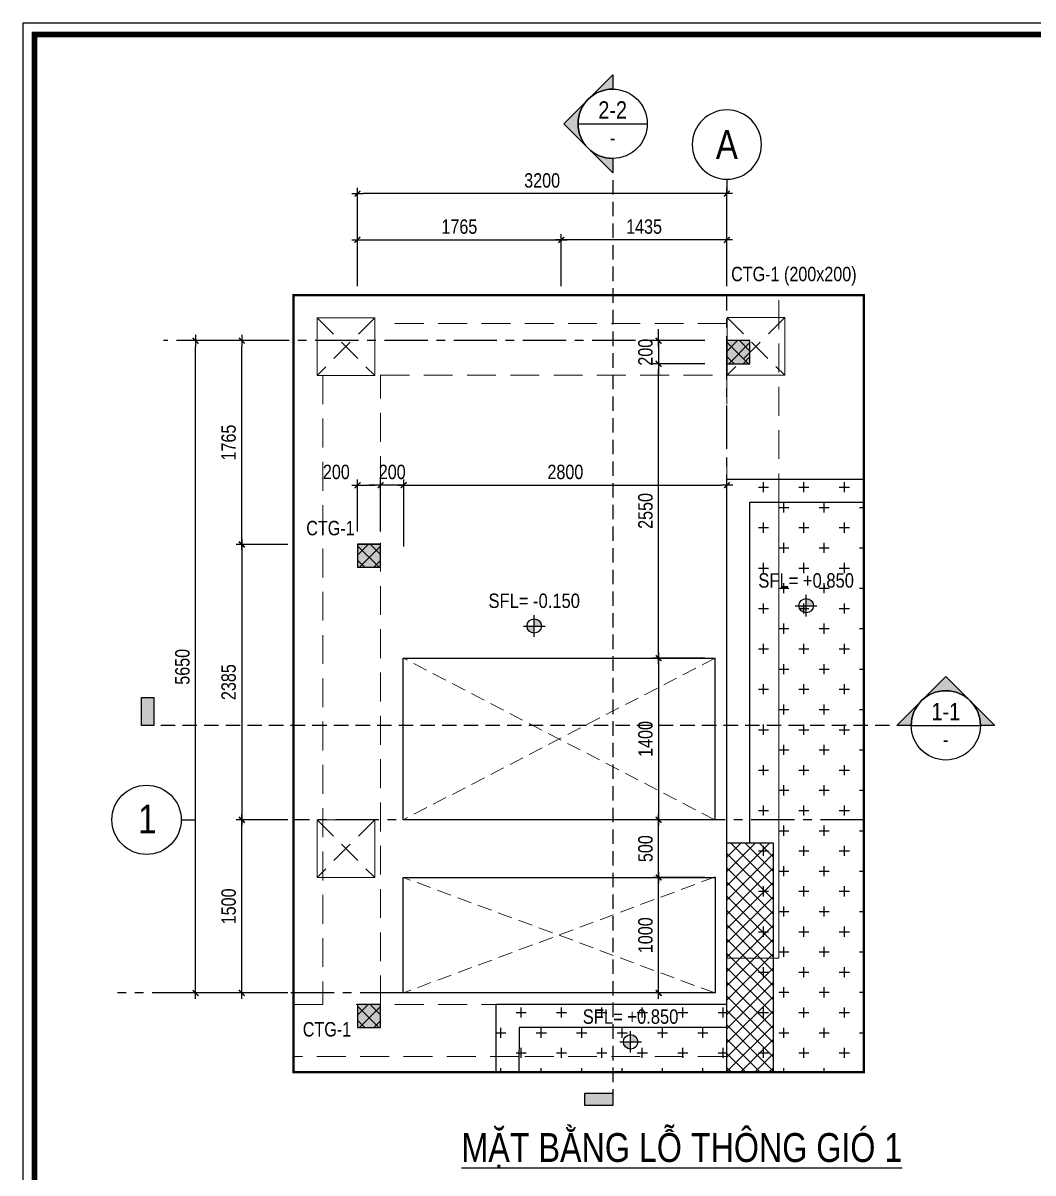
# Model space of a CAD drawing. Header units: millimetres. Extents: x -3582679 to -3542129, y 680309 to 797609.
# Drawn here: x -3582679 to -3573931, y 787648 to 797609 of the extents above; entities that cross this region are included whole.
import ezdxf
from ezdxf.enums import TextEntityAlignment as Align

# ---------------------------------------------------------------- set-up
doc = ezdxf.new("R2010")
doc.units = ezdxf.units.MM
doc.header["$LTSCALE"] = 100
doc.header["$MEASUREMENT"] = 0
for name, pattern in [('BLOCK A - CHI TIET THANG 4$0$HIDDEN', [0.375, 0.25, -0.125]), ('BLOCK B - CHI TIET THANG 5$0$$0$HIDDEN', [0.375, 0.25, -0.125]), ('CENTER', [2, 1.25, -0.25, 0.25, -0.25]), ('CHG_XX_Damsan_Tang 1_+1.150$0$HIDDEN', [0.375, 0.25, -0.125]), ('HIDDEN', [0.375, 0.25, -0.125]), ('MB_Luoi truc$0$HTT Hidden 21', [3, 2, -1])]:
    doc.linetypes.add(name, pattern=pattern)
doc.layers.get('0').update_dxf_attribs({"lineweight": 9})
for name, color, linetype, lineweight in [("'S_Concrete_Cont_2 Normal", 2, 'Continuous', 13), ("'S_General_Hidden_1 Thin", 1, 'HIDDEN', 18), ('CHG_XX_Damsan_Tang 1_+1.150$0$DMo', 8, 'CHG_XX_Damsan_Tang 1_+1.150$0$HIDDEN', 9), ('NS-Pier', 150, 'Continuous', 9), ('S_Concrete_Cont_1 Opening', 8, 'HIDDEN', 5), ('S_Concrete_Cont_2 Normal', 2, 'Continuous', 13)]:
    doc.layers.add(name, color=color, linetype=linetype, lineweight=lineweight)
for name, color, linetype in [('01PM. TEXT A', 3, 'Continuous'), ('02PM. TEXT B', 4, 'Continuous'), ('03PM. TEXT C', 1, 'Continuous'), ('04PM. THIN', 7, 'Continuous'), ('05PM. FRAME', 4, 'Continuous'), ('07PM. WACO', 6, 'Continuous'), ('11PM. DIM', 2, 'Continuous'), ('12PM. GRID', 8, 'CENTER'), ('13PM. HATCH', 8, 'Continuous'), ('BLOCK A - CHI TIET THANG 4$0$Ky hieu Truc', 1, 'Continuous'), ('cot 500 dung +850', 1, 'Continuous'), ('Vach VH3', 3, 'Continuous')]:
    doc.layers.add(name, color=color, linetype=linetype)
doc.styles.add('[PMDC2013]STYLE', font='arial.ttf', dxfattribs={"width": 0.8})
doc.styles.add('BLOCK A - CHI TIET THANG 1$0$VNI-HelveC', font='VHELVCN_0.TTF')
doc.styles.add('BLOCK A - CHI TIET THANG 4$0$VNI-HelveC', font='VHELVCN_0.TTF')
doc.styles.add('BLOCK B - CHI TIET THANG 5$0$$0$Title Block Bold', font='VHELVEB_0.TTF')
doc.styles.add('BLOCK B - CHI TIET THANG 5$0$VNI-HelveCB', font='VHELVCB_0.TTF')
doc.dimstyles.new('20', dxfattribs={"dimtxt": 250, "dimasz": 200, "dimexe": 250, "dimexo": 0, "dimgap": 100, "dimtad": 1, "dimdec": 0, "dimlfac": 0.2, "dimzin": 0, "dimdsep": 46, "dimtxsty": '[PMDC2013]STYLE', "dimblk": 'TICK', "dimcen": 0, "dimdle": 300, "dimclrd": 2, "dimclre": 2, "dimclrt": 4, "dimadec": 0, "dimazin": 0, "dimtfac": 0.004, "dimtdec": 0, "dimtix": 1, "dimtmove": 2, "dimatfit": 3, "dimldrblk": 'TICK', "dimfxl": 1, "dimtvp": 0.8, "dimtolj": 1, "dimtzin": 0, "dimarcsym": 0})
pattern_1 = [(0, (-21533.79, -13687), (175, 175), [87.5, -262.5]), (90, (-21490.04, -13730.75), (-175, 175), [87.5, -262.5])]

# ---------------------------------------------------------------- blocks, each defined once
blk = doc.blocks.new('CHG_XX_Khung ten')
blk.add_lwpolyline([(15, 579), (826, 579), (826, 15), (15, 15)], close=True)
at = {"color": 4, "linetype": 'Continuous', "const_width": 1}
blk.add_lwpolyline([(17, 577), (824, 577), (824, 17), (17, 17)], close=True, dxfattribs=at)
blk = doc.blocks.new('*U16')
h = blk.add_hatch(color=256)
edge = h.paths.add_edge_path()
edge.add_line((0, -600), (0, -849))
edge.add_line((0, -849), (-849, 0))
edge.add_line((-849, 0), (0, 849))
edge.add_line((0, 849), (0, 600))
edge.add_arc((0, 0), 600, 90, 270)
blk.add_hatch(color=256).paths.add_polyline_path([(-480, -17007), (-480, -16792), (0, -16792), (0, -17007)])
blk.add_line((-600, 0), (600, 0))
at = {"linetype": 'BLOCK B - CHI TIET THANG 5$0$$0$HIDDEN', "ltscale": 10}
blk.add_line((0, -600), (0, -17007), dxfattribs=at)
blk.add_lwpolyline([(0, -600), (0, -849), (-849, 0), (0, 849), (0, 600, 1)], format="xyb", close=True)
blk.add_lwpolyline([(-480, -17007), (-480, -16792), (0, -16792), (0, -17007)], close=True)
blk.add_circle((0, 0), 600)
at = {"style": 'BLOCK B - CHI TIET THANG 5$0$$0$Title Block Bold', "flags": 8}
blk.add_attdef('VIEWNUMBER', text='', height=300, dxfattribs=at).set_placement((0, 0), align=Align.BOTTOM_CENTER)
blk.add_attdef('DRAWINGREFERENCE', text='', height=250, dxfattribs=at).set_placement((0, -120), align=Align.TOP_CENTER)
blk = doc.blocks.new('*U15')
h = blk.add_hatch(color=256)
edge = h.paths.add_edge_path()
edge.add_line((-600, 0), (-849, 0))
edge.add_line((-849, 0), (0, 849))
edge.add_line((0, 849), (849, 0))
edge.add_line((849, 0), (600, 0))
edge.add_arc((0, 0), 600, 360, 540)
blk.add_hatch(color=256).paths.add_polyline_path([(-13932, 480), (-13717, 480), (-13717, 0), (-13932, 0)])
at = {"linetype": 'BLOCK B - CHI TIET THANG 5$0$$0$HIDDEN', "ltscale": 10}
blk.add_line((-600, 0), (-13932, 0), dxfattribs=at)
blk.add_line((-600, 0), (600, 0))
blk.add_lwpolyline([(-600, 0), (-849, 0), (0, 849), (849, 0), (600, 0, 1)], format="xyb", close=True)
blk.add_lwpolyline([(-13932, 480), (-13717, 480), (-13717, 0), (-13932, 0)], close=True)
blk.add_circle((0, 0), 600)
at = {"style": 'BLOCK B - CHI TIET THANG 5$0$$0$Title Block Bold', "flags": 8}
blk.add_attdef('VIEWNUMBER', text='', height=300, dxfattribs=at).set_placement((0, 0), align=Align.BOTTOM_CENTER)
blk.add_attdef('DRAWINGREFERENCE', text='', height=250, dxfattribs=at).set_placement((0, -120), align=Align.TOP_CENTER)
blk = doc.blocks.new('BLOCK A - CHI TIET THANG 4$0$HTT-Grid')
at = {"layer": '05PM. FRAME', "linetype": 'ByBlock', "lineweight": -2}
blk.add_line((0, -2.5), (0, 0), dxfattribs=at)
blk.add_circle((0, -8.5), 6, dxfattribs=at)
at = {"layer": '03PM. TEXT C', "linetype": 'ByBlock', "lineweight": -2, "style": 'BLOCK A - CHI TIET THANG 4$0$VNI-HelveC'}
blk.add_attdef('GRID', text='', height=5, dxfattribs=at).set_placement((0, -8.5), align=Align.MIDDLE)
blk = doc.blocks.new('BLOCK A - CHI TIET THANG 1$0$13123123213')
at = {"linetype": 'ByBlock'}
h = blk.add_hatch(color=0, dxfattribs=at)
h.paths.add_polyline_path([(0, 1), (0, 0), (1, 0, 0.414214)])
h.paths.add_polyline_path([(0, 0), (-1, 0, 0.414214), (0, -1)])
at = {"color": 0, "linetype": 'ByBlock'}
for p, q in [((-1.5, 0), (1.5, 0)), ((0, -1.5), (0, 1.5))]:
    blk.add_line(p, q, dxfattribs=at)
blk.add_circle((0, 0), 1, dxfattribs=at)
at = {"color": 0, "linetype": 'ByBlock', "lineweight": -2, "style": 'BLOCK A - CHI TIET THANG 1$0$VNI-HelveC'}
for tag, p in [('TEXT1', (0, 10.5)), ('TEXT2', (0, 7)), ('TEXT3', (0, 3.5))]:
    blk.add_attdef(tag, text='', height=2, dxfattribs=at).set_placement(p, align=Align.MIDDLE_CENTER)
blk = doc.blocks.new('TICK')
at = {"color": 0, "linetype": 'ByBlock'}
blk.add_line((1, 0), (-1, 0), dxfattribs=at)
at = {"color": 7, "linetype": 'ByBlock', "const_width": 0.25}
blk.add_lwpolyline([(-0.5, -0.5), (0.5, 0.5)], dxfattribs=at)
blk = doc.blocks.new('*D135')
at = {"layer": '11PM. DIM', "color": 2, "lineweight": -2, "ltscale": 0.3, "transparency": 16777216}
for p, q in [((-3580384.1, 790707.6), (-3580834.1, 790707.6)), ((-3580784.1, 789257.6), (-3580784.1, 790657.6)), ((-3580384.1, 789207.6), (-3580834.1, 789207.6))]:
    blk.add_line(p, q, dxfattribs=at)
at = {"layer": '11PM. DIM', "color": 2, "lineweight": -2, "ltscale": 0.3, "transparency": 16777216, "xscale": 50, "yscale": 50, "zscale": 50}
for p, rotation in [((-3580784.1, 790707.6), 90), ((-3580784.1, 789207.6), 270)]:
    blk.add_blockref('TICK', p, dxfattribs=dict(at, rotation=rotation))
at = {"layer": '11PM. DIM', "color": 4, "ltscale": 0.3, "transparency": 16777216, "insert": (-3580897.9, 789957.6), "char_height": 125, "attachment_point": 5, "rotation": 90, "style": '[PMDC2013]STYLE'}
blk.add_mtext('\\A1;1500', dxfattribs=at)
blk = doc.blocks.new('*D122')
at = {"layer": '11PM. DIM', "color": 2, "lineweight": -2, "ltscale": 0.3, "transparency": 16777216}
for p, q in [((-3580384.1, 793092.5), (-3580834.1, 793092.5)), ((-3580784.1, 793042.5), (-3580784.1, 790757.6)), ((-3580384.1, 790707.6), (-3580834.1, 790707.6))]:
    blk.add_line(p, q, dxfattribs=at)
at = {"layer": '11PM. DIM', "color": 2, "lineweight": -2, "ltscale": 0.3, "transparency": 16777216, "xscale": 50, "yscale": 50, "zscale": 50}
for p, rotation in [((-3580784.1, 793092.5), 90), ((-3580784.1, 790707.6), 270)]:
    blk.add_blockref('TICK', p, dxfattribs=dict(at, rotation=rotation))
at = {"layer": '11PM. DIM', "color": 4, "ltscale": 0.3, "transparency": 16777216, "insert": (-3580898, 791900), "char_height": 125, "attachment_point": 5, "rotation": 90, "style": '[PMDC2013]STYLE'}
blk.add_mtext('\\A1;2385', dxfattribs=at)
blk = doc.blocks.new('*D123')
at = {"layer": '11PM. DIM', "color": 2, "lineweight": -2, "ltscale": 0.3, "transparency": 16777216}
for p, q in [((-3578017.1, 795331), (-3578017.1, 795781)), ((-3576582.6, 795331), (-3576582.6, 795781)), ((-3576632.6, 795731), (-3577967.1, 795731))]:
    blk.add_line(p, q, dxfattribs=at)
at = {"layer": '11PM. DIM', "color": 2, "lineweight": -2, "ltscale": 0.3, "transparency": 16777216, "xscale": 50, "yscale": 50, "zscale": 50, "rotation": 180}
blk.add_blockref('TICK', (-3578017.1, 795731), dxfattribs=at)
at = {"layer": '11PM. DIM', "color": 2, "lineweight": -2, "ltscale": 0.3, "transparency": 16777216, "xscale": 50, "yscale": 50, "zscale": 50}
blk.add_blockref('TICK', (-3576582.6, 795731), dxfattribs=at)
at = {"layer": '11PM. DIM', "color": 4, "ltscale": 0.3, "transparency": 16777216, "insert": (-3577299.8, 795844.9), "char_height": 125, "attachment_point": 5, "style": '[PMDC2013]STYLE'}
blk.add_mtext('\\A1;1435', dxfattribs=at)
blk = doc.blocks.new('*D124')
at = {"layer": '11PM. DIM', "color": 2, "lineweight": -2, "ltscale": 0.3, "transparency": 16777216}
for p, q in [((-3579782.3, 795331), (-3579782.3, 795781)), ((-3578017.1, 795331), (-3578017.1, 795781)), ((-3579732.3, 795731), (-3578067.1, 795731))]:
    blk.add_line(p, q, dxfattribs=at)
at = {"layer": '11PM. DIM', "color": 2, "lineweight": -2, "ltscale": 0.3, "transparency": 16777216, "xscale": 50, "yscale": 50, "zscale": 50, "rotation": 180}
blk.add_blockref('TICK', (-3579782.3, 795731), dxfattribs=at)
at = {"layer": '11PM. DIM', "color": 2, "lineweight": -2, "ltscale": 0.3, "transparency": 16777216, "xscale": 50, "yscale": 50, "zscale": 50}
blk.add_blockref('TICK', (-3578017.1, 795731), dxfattribs=at)
at = {"layer": '11PM. DIM', "color": 4, "ltscale": 0.3, "transparency": 16777216, "insert": (-3578899.7, 795844.8), "char_height": 125, "attachment_point": 5, "style": '[PMDC2013]STYLE'}
blk.add_mtext('\\A1;1765', dxfattribs=at)
blk = doc.blocks.new('*D125')
at = {"layer": '11PM. DIM', "color": 2, "lineweight": -2, "ltscale": 0.3, "transparency": 16777216}
for p, q in [((-3577173.6, 794907.6), (-3577173.6, 794957.6)), ((-3576773.6, 794857.6), (-3577223.6, 794857.6)), ((-3577173.6, 794857.6), (-3577173.6, 794657.6)), ((-3576773.6, 794657.6), (-3577223.6, 794657.6)), ((-3577173.6, 794607.6), (-3577173.6, 794557.6))]:
    blk.add_line(p, q, dxfattribs=at)
at = {"layer": '11PM. DIM', "color": 2, "lineweight": -2, "ltscale": 0.3, "transparency": 16777216, "xscale": 50, "yscale": 50, "zscale": 50}
for p, rotation in [((-3577173.6, 794857.6), 270), ((-3577173.6, 794657.6), 90)]:
    blk.add_blockref('TICK', p, dxfattribs=dict(at, rotation=rotation))
at = {"layer": '11PM. DIM', "color": 4, "ltscale": 0.3, "transparency": 16777216, "insert": (-3577287.4, 794757.6), "char_height": 125, "attachment_point": 5, "rotation": 90, "style": '[PMDC2013]STYLE'}
blk.add_mtext('\\A1;200', dxfattribs=at)
blk = doc.blocks.new('*D126')
at = {"layer": '11PM. DIM', "color": 2, "lineweight": -2, "ltscale": 0.3, "transparency": 16777216}
for p, q in [((-3576773.6, 794657.6), (-3577223.6, 794657.6)), ((-3577173.6, 792157.6), (-3577173.6, 794607.6)), ((-3576773.6, 792107.6), (-3577223.6, 792107.6))]:
    blk.add_line(p, q, dxfattribs=at)
at = {"layer": '11PM. DIM', "color": 2, "lineweight": -2, "ltscale": 0.3, "transparency": 16777216, "xscale": 50, "yscale": 50, "zscale": 50}
for p, rotation in [((-3577173.6, 794657.6), 90), ((-3577173.6, 792107.6), 270)]:
    blk.add_blockref('TICK', p, dxfattribs=dict(at, rotation=rotation))
at = {"layer": '11PM. DIM', "color": 4, "ltscale": 0.3, "transparency": 16777216, "insert": (-3577287.4, 793382.6), "char_height": 125, "attachment_point": 5, "rotation": 90, "style": '[PMDC2013]STYLE'}
blk.add_mtext('\\A1;2550', dxfattribs=at)
blk = doc.blocks.new('*D127')
at = {"layer": '11PM. DIM', "color": 2, "lineweight": -2, "ltscale": 0.3, "transparency": 16777216}
for p, q in [((-3576773.6, 792107.6), (-3577223.6, 792107.6)), ((-3577173.6, 792057.6), (-3577173.6, 790757.6)), ((-3576773.6, 790707.6), (-3577223.6, 790707.6))]:
    blk.add_line(p, q, dxfattribs=at)
at = {"layer": '11PM. DIM', "color": 2, "lineweight": -2, "ltscale": 0.3, "transparency": 16777216, "xscale": 50, "yscale": 50, "zscale": 50}
for p, rotation in [((-3577173.6, 792107.6), 90), ((-3577173.6, 790707.6), 270)]:
    blk.add_blockref('TICK', p, dxfattribs=dict(at, rotation=rotation))
at = {"layer": '11PM. DIM', "color": 4, "ltscale": 0.3, "transparency": 16777216, "insert": (-3577287.4, 791407.6), "char_height": 125, "attachment_point": 5, "rotation": 90, "style": '[PMDC2013]STYLE'}
blk.add_mtext('\\A1;1400', dxfattribs=at)
blk = doc.blocks.new('*D128')
at = {"layer": '11PM. DIM', "color": 2, "lineweight": -2, "ltscale": 0.3, "transparency": 16777216}
for p, q in [((-3576773.6, 790707.6), (-3577223.6, 790707.6)), ((-3577173.6, 790257.6), (-3577173.6, 790657.6)), ((-3576773.6, 790207.6), (-3577223.6, 790207.6))]:
    blk.add_line(p, q, dxfattribs=at)
at = {"layer": '11PM. DIM', "color": 2, "lineweight": -2, "ltscale": 0.3, "transparency": 16777216, "xscale": 50, "yscale": 50, "zscale": 50}
for p, rotation in [((-3577173.6, 790707.6), 90), ((-3577173.6, 790207.6), 270)]:
    blk.add_blockref('TICK', p, dxfattribs=dict(at, rotation=rotation))
at = {"layer": '11PM. DIM', "color": 4, "ltscale": 0.3, "transparency": 16777216, "insert": (-3577287.4, 790457.6), "char_height": 125, "attachment_point": 5, "rotation": 90, "style": '[PMDC2013]STYLE'}
blk.add_mtext('\\A1;500', dxfattribs=at)
blk = doc.blocks.new('*D129')
at = {"layer": '11PM. DIM', "color": 2, "lineweight": -2, "ltscale": 0.3, "transparency": 16777216}
for p, q in [((-3579781.3, 793206.1), (-3579781.3, 793656.1)), ((-3579731.3, 793606.1), (-3579631.3, 793606.1)), ((-3579581.3, 793206.1), (-3579581.3, 793656.1))]:
    blk.add_line(p, q, dxfattribs=at)
at = {"layer": '11PM. DIM', "color": 2, "lineweight": -2, "ltscale": 0.3, "transparency": 16777216, "xscale": 50, "yscale": 50, "zscale": 50, "rotation": 180}
blk.add_blockref('TICK', (-3579781.3, 793606.1), dxfattribs=at)
at = {"layer": '11PM. DIM', "color": 2, "lineweight": -2, "ltscale": 0.3, "transparency": 16777216, "xscale": 50, "yscale": 50, "zscale": 50}
blk.add_blockref('TICK', (-3579581.3, 793606.1), dxfattribs=at)
at = {"layer": '11PM. DIM', "color": 4, "ltscale": 0.3, "transparency": 16777216, "insert": (-3579965.2, 793719.9), "char_height": 125, "attachment_point": 5, "style": '[PMDC2013]STYLE'}
blk.add_mtext('\\A1;200', dxfattribs=at)
blk = doc.blocks.new('*D130')
at = {"layer": '11PM. DIM', "color": 2, "lineweight": -2, "ltscale": 0.3, "transparency": 16777216}
for p, q in [((-3579631.3, 793606.1), (-3579681.3, 793606.1)), ((-3579581.3, 793206.1), (-3579581.3, 793656.1)), ((-3579381.1, 793606.1), (-3579581.3, 793606.1)), ((-3579381.1, 793074.2), (-3579381.1, 793656.1)), ((-3579331.1, 793606.1), (-3579281.1, 793606.1))]:
    blk.add_line(p, q, dxfattribs=at)
at = {"layer": '11PM. DIM', "color": 2, "lineweight": -2, "ltscale": 0.3, "transparency": 16777216, "xscale": 50, "yscale": 50, "zscale": 50}
for p, rotation in [((-3579581.3, 793606.1), 359.9996447701322), ((-3579381.1, 793606.1), 179.9996447701322)]:
    blk.add_blockref('TICK', p, dxfattribs=dict(at, rotation=rotation))
at = {"layer": '11PM. DIM', "color": 4, "ltscale": 0.3, "transparency": 16777216, "insert": (-3579481.2, 793719.9), "char_height": 125, "attachment_point": 5, "rotation": 359.99964, "style": '[PMDC2013]STYLE'}
blk.add_mtext('\\A1;200', dxfattribs=at)
blk = doc.blocks.new('*D131')
at = {"layer": '11PM. DIM', "color": 2, "lineweight": -2, "ltscale": 0.3, "transparency": 16777216}
for p, q in [((-3579381.1, 793074.2), (-3579381.1, 793656.1)), ((-3579331.1, 793606.1), (-3576631.4, 793606.1)), ((-3576581.4, 793207.6), (-3576581.4, 793656.1))]:
    blk.add_line(p, q, dxfattribs=at)
at = {"layer": '11PM. DIM', "color": 2, "lineweight": -2, "ltscale": 0.3, "transparency": 16777216, "xscale": 50, "yscale": 50, "zscale": 50}
for p, rotation in [((-3579381.1, 793606.1), 179.9996447701322), ((-3576581.4, 793606.1), 359.9996447701322)]:
    blk.add_blockref('TICK', p, dxfattribs=dict(at, rotation=rotation))
at = {"layer": '11PM. DIM', "color": 4, "ltscale": 0.3, "transparency": 16777216, "insert": (-3577981.3, 793719.9), "char_height": 125, "attachment_point": 5, "rotation": 359.99964, "style": '[PMDC2013]STYLE'}
blk.add_mtext('\\A1;2800', dxfattribs=at)
blk = doc.blocks.new('*D132')
at = {"layer": '11PM. DIM', "color": 2, "lineweight": -2, "ltscale": 0.3, "transparency": 16777216}
for p, q in [((-3580384.1, 794857.6), (-3580834.1, 794857.6)), ((-3580784.1, 793142.5), (-3580784.1, 794807.6)), ((-3580384.1, 793092.5), (-3580834.1, 793092.5))]:
    blk.add_line(p, q, dxfattribs=at)
at = {"layer": '11PM. DIM', "color": 2, "lineweight": -2, "ltscale": 0.3, "transparency": 16777216, "xscale": 50, "yscale": 50, "zscale": 50}
for p, rotation in [((-3580784.1, 794857.6), 90), ((-3580784.1, 793092.5), 270)]:
    blk.add_blockref('TICK', p, dxfattribs=dict(at, rotation=rotation))
at = {"layer": '11PM. DIM', "color": 4, "ltscale": 0.3, "transparency": 16777216, "insert": (-3580897.9, 793975), "char_height": 125, "attachment_point": 5, "rotation": 90, "style": '[PMDC2013]STYLE'}
blk.add_mtext('\\A1;1765', dxfattribs=at)
blk = doc.blocks.new('*D133')
at = {"layer": '11PM. DIM', "color": 2, "lineweight": -2, "ltscale": 0.3, "transparency": 16777216}
for p, q in [((-3580784.1, 794857.6), (-3581234.1, 794857.6)), ((-3581184.1, 789257.6), (-3581184.1, 794807.6)), ((-3580784.1, 789207.6), (-3581234.1, 789207.6))]:
    blk.add_line(p, q, dxfattribs=at)
at = {"layer": '11PM. DIM', "color": 2, "lineweight": -2, "ltscale": 0.3, "transparency": 16777216, "xscale": 50, "yscale": 50, "zscale": 50}
for p, rotation in [((-3581184.1, 794857.6), 90), ((-3581184.1, 789207.6), 270)]:
    blk.add_blockref('TICK', p, dxfattribs=dict(at, rotation=rotation))
at = {"layer": '11PM. DIM', "color": 4, "ltscale": 0.3, "transparency": 16777216, "insert": (-3581297.9, 792032.6), "char_height": 125, "attachment_point": 5, "rotation": 90, "style": '[PMDC2013]STYLE'}
blk.add_mtext('\\A1;5650', dxfattribs=at)
blk = doc.blocks.new('*D134')
at = {"layer": '11PM. DIM', "color": 2, "lineweight": -2, "ltscale": 0.3, "transparency": 16777216}
for p, q in [((-3579782.3, 795731), (-3579782.3, 796181)), ((-3576582.6, 795731), (-3576582.6, 796181)), ((-3576632.6, 796131), (-3579732.3, 796131))]:
    blk.add_line(p, q, dxfattribs=at)
at = {"layer": '11PM. DIM', "color": 2, "lineweight": -2, "ltscale": 0.3, "transparency": 16777216, "xscale": 50, "yscale": 50, "zscale": 50, "rotation": 180}
blk.add_blockref('TICK', (-3579782.3, 796131), dxfattribs=at)
at = {"layer": '11PM. DIM', "color": 2, "lineweight": -2, "ltscale": 0.3, "transparency": 16777216, "xscale": 50, "yscale": 50, "zscale": 50}
blk.add_blockref('TICK', (-3576582.6, 796131), dxfattribs=at)
at = {"layer": '11PM. DIM', "color": 4, "ltscale": 0.3, "transparency": 16777216, "insert": (-3578182.4, 796244.9), "char_height": 125, "attachment_point": 5, "style": '[PMDC2013]STYLE'}
blk.add_mtext('\\A1;3200', dxfattribs=at)
blk = doc.blocks.new('*D164')
at = {"layer": '11PM. DIM', "color": 2, "lineweight": -2, "ltscale": 0.3, "transparency": 16777216}
for p, q in [((-3576773.6, 790207.6), (-3577223.6, 790207.6)), ((-3577173.6, 789257.6), (-3577173.6, 790157.6)), ((-3576773.6, 789207.6), (-3577223.6, 789207.6))]:
    blk.add_line(p, q, dxfattribs=at)
at = {"layer": '11PM. DIM', "color": 2, "lineweight": -2, "ltscale": 0.3, "transparency": 16777216, "xscale": 50, "yscale": 50, "zscale": 50}
for p, rotation in [((-3577173.6, 790207.6), 90), ((-3577173.6, 789207.6), 270)]:
    blk.add_blockref('TICK', p, dxfattribs=dict(at, rotation=rotation))
at = {"layer": '11PM. DIM', "color": 4, "ltscale": 0.3, "transparency": 16777216, "insert": (-3577287.4, 789707.6), "char_height": 125, "attachment_point": 5, "rotation": 90, "style": '[PMDC2013]STYLE'}
blk.add_mtext('\\A1;1000', dxfattribs=at)
blk = doc.blocks.new('500x500')
at = {"color": 1, "linetype": 'MB_Luoi truc$0$HTT Hidden 21'}
for p, q in [((250, 250), (-250, -250)), ((-250, 250), (250, -250))]:
    blk.add_line(p, q, dxfattribs=at)
at = {"layer": 'NS-Pier', "color": 1}
blk.add_lwpolyline([(250, -250), (250, 250), (-250, 250), (-250, -250)], close=True, dxfattribs=at)
blk = doc.blocks.new('cot thong gio')
at = {"layer": 'S_Concrete_Cont_2 Normal', "color": 3, "ltscale": 0.8}
blk.add_lwpolyline([(-100, -70), (100, -70), (100, 130), (-100, 130)], close=True, dxfattribs=at)
blk.add_solid([(-100, 130.4), (-100, -69.6), (100, 130.4), (100, -69.6)], dxfattribs=at)

msp = doc.modelspace()

# ---------------------------------------------------------------- block references
at = {"layer": '04PM. THIN', "xscale": 50, "yscale": 50, "zscale": 50}
msp.add_blockref('CHG_XX_Khung ten', (-3583429.2, 768659.1), dxfattribs=at)

# ---------------------------------------------------------------- next in the draw order: hatches: boundary and pattern name
at = {"layer": '13PM. HATCH'}
h = msp.add_hatch(dxfattribs=at)
h.set_pattern_fill('ANSI37', color=256, scale=700, style=0)
h.set_pattern_definition([(45, (-23985.215, -11757.28), (-61.8718434, 61.8718434), []), (135, (-23985.215, -11757.28), (-61.8718434, -61.8718434), [])])
h.paths.add_polyline_path([(-3576582.6, 794657.6), (-3576382.6, 794657.6), (-3576382.6, 794857.6), (-3576582.6, 794857.6)])
h = msp.add_hatch(dxfattribs=at)
h.set_pattern_fill('CROSS', color=256, scale=700, style=0)
h.set_pattern_definition(pattern_1)
h.paths.add_polyline_path([(-3576382.6, 793657.7), (-3575396.8, 793657.7), (-3575396.7, 788520.3), (-3576382.6, 788520.3)])
h = msp.add_hatch(dxfattribs=at)
h.set_pattern_fill('ANSI37', color=256, scale=700, style=0)
h.set_pattern_definition([(45, (-27183.93, -13520.4), (-61.8718434, 61.8718434), []), (135, (-27183.93, -13520.4), (-61.8718434, -61.8718434), [])])
h.paths.add_polyline_path([(-3579781.3, 792894.5), (-3579581.3, 792894.5), (-3579581.3, 793094.5), (-3579781.3, 793094.5)])
h = msp.add_hatch(dxfattribs=at)
h.set_pattern_fill('ANSI37', color=256, scale=700, style=0)
h.set_pattern_definition([(45, (-21533.79, -13687), (-61.8718434, 61.8718434), []), (135, (-21533.79, -13687), (-61.8718434, -61.8718434), [])])
h.paths.add_polyline_path([(-3576582.6, 788520.3), (-3576182.6, 788520.3), (-3576182.6, 790507.6), (-3576582.6, 790507.6)])
h = msp.add_hatch(dxfattribs=at)
h.set_pattern_fill('ANSI37', color=256, scale=700, style=0)
h.set_pattern_definition([(45, (-27185.105, -17506.85), (-61.8718434, 61.8718434), []), (135, (-27185.105, -17506.85), (-61.8718434, -61.8718434), [])])
h.paths.add_polyline_path([(-3579782.4, 788908), (-3579582.4, 788908), (-3579582.4, 789108), (-3579782.4, 789108)])
h = msp.add_hatch(dxfattribs=at)
h.set_pattern_fill('CROSS', color=256, scale=700, style=0)
h.set_pattern_definition(pattern_1)
h.paths.add_polyline_path([(-3576582.6, 789107.6), (-3578582.9, 789107.6), (-3578582.9, 788520.2), (-3576582.4, 788520.3)])

# ---------------------------------------------------------------- next in the draw order: linework, layer by layer
at = {"layer": "'S_Concrete_Cont_2 Normal", "ltscale": 10, "flags": 128}
msp.add_lwpolyline([(-3576582.6, 790007.6), (-3576582.6, 789507.6), (-3576132.6, 789507.6), (-3576132.6, 793457.7)], dxfattribs=at)
at = {"layer": "'S_General_Hidden_1 Thin", "ltscale": 10}
for p, q in [((-3576132.6, 793457.7), (-3576132.6, 795252.1)), ((-3576582.6, 795007.6), (-3579582.6, 795007.6)), ((-3580082.6, 794557.6), (-3580082.6, 789107.6)), ((-3579582.6, 789107.6), (-3579582.6, 794557.6)), ((-3579582.6, 794557.6), (-3576582.6, 794557.6)), ((-3576582.6, 794557.6), (-3576582.6, 789107.6)), ((-3580082.6, 789107.6), (-3580336.3, 789107.6)), ((-3576582.6, 789107.6), (-3579582.6, 789107.6)), ((-3578382.8, 788657.6), (-3580336.3, 788657.6)), ((-3576582.6, 788657.6), (-3578382.8, 788657.6))]:
    msp.add_line(p, q, dxfattribs=at)
at = {"linetype": 'BLOCK A - CHI TIET THANG 4$0$HIDDEN', "ltscale": 10, "const_width": 20}
for points in [[(-3575396.8, 788520.3), (-3580336.3, 788520.3), (-3580336.3, 795252.1), (-3575396.8, 795252.1)], [(-3575396.7, 788520.3), (-3580336.2, 788520.3), (-3580336.2, 795252.1), (-3575396.7, 795252.1)]]:
    msp.add_lwpolyline(points, close=True, dxfattribs=at)
at = {"layer": '05PM. FRAME', "ltscale": 0.25}
for points in [[(-3579385.2, 792107.6), (-3576687.1, 792107.6), (-3576687.1, 790707.6), (-3579385.2, 790707.6)], [(-3579385.2, 790207.6), (-3576685.2, 790207.6), (-3576685.2, 789207.6), (-3579385.2, 789207.6)]]:
    msp.add_lwpolyline(points, close=True, dxfattribs=at)
at = {"layer": '07PM. WACO'}
for points in [[(-3576582.6, 794657.6), (-3576382.6, 794657.6), (-3576382.6, 794857.6), (-3576582.6, 794857.6)], [(-3579781.3, 792894.5), (-3579581.3, 792894.5), (-3579581.3, 793094.5), (-3579781.3, 793094.5)], [(-3579782.4, 788908), (-3579582.4, 788908), (-3579582.4, 789108), (-3579782.4, 789108)]]:
    msp.add_lwpolyline(points, close=True, dxfattribs=at)
msp.add_lwpolyline([(-3576582.6, 788520.3), (-3576582.6, 790507.6), (-3576182.6, 790507.6), (-3576182.6, 788520.3)], dxfattribs=at)
at = {"layer": '12PM. GRID', "ltscale": 3}
for p, q in [((-3576582.6, 788520.3), (-3576582.6, 795252.1)), ((-3576773.6, 794857.6), (-3581463.1, 794857.6)), ((-3575396.7, 790707.6), (-3580336.2, 790707.6)), ((-3579385.1, 789207.6), (-3581860.5, 789207.6))]:
    msp.add_line(p, q, dxfattribs=at)
at = {"layer": 'CHG_XX_Damsan_Tang 1_+1.150$0$DMo', "linetype": 'Continuous', "ltscale": 1400}
msp.add_line((-3579782.5, 789108), (-3579792.3, 789108), dxfattribs=at)
at = {"layer": 'S_Concrete_Cont_1 Opening', "ltscale": 5}
for p, q in [((-3576687.1, 790707.6), (-3579385.2, 792107.6)), ((-3576685.2, 792107.6), (-3579385.2, 790707.6)), ((-3576685.2, 790212.7), (-3579385.2, 789207.6)), ((-3576687.1, 789207.6), (-3579385.2, 790207.6))]:
    msp.add_line(p, q, dxfattribs=at)
at = {"layer": 'Vach VH3'}
for p, q in [((-3576582.6, 790507.6), (-3576582.6, 793657.7)), ((-3576582.6, 793657.7), (-3575396.8, 793657.7)), ((-3576383.8, 790514.7), (-3576382.9, 793457.7)), ((-3576382.9, 793457.7), (-3575396.8, 793457.7)), ((-3576582.6, 789107.6), (-3578582.9, 789107.6)), ((-3578582.9, 789107.6), (-3578582.9, 788520.3)), ((-3578382.8, 788907.6), (-3578383.1, 788520.3)), ((-3576582.6, 788907.6), (-3578382.8, 788907.6))]:
    msp.add_line(p, q, dxfattribs=at)

# ---------------------------------------------------------------- next in the draw order: block references
at = {"layer": '02PM. TEXT B'}
ref = msp.add_blockref('BLOCK A - CHI TIET THANG 1$0$13123123213', (-3575895.8, 792562.2), dxfattribs=dict(at, xscale=62.5, yscale=62.5, zscale=62.5))
ref.add_attrib('TEXT3', 'SFL= +0.850', dxfattribs={"layer": '0', "color": 0, "linetype": 'ByBlock', "lineweight": -2, "height": 125, "style": 'BLOCK A - CHI TIET THANG 1$0$VNI-HelveC'}).set_placement((-3575895.8, 792780.9), align=Align.MIDDLE_CENTER)
ref = msp.add_blockref('BLOCK A - CHI TIET THANG 1$0$13123123213', (-3578251.2, 792386), dxfattribs=dict(at, xscale=62.5, yscale=62.5, zscale=62.5))
ref.add_attrib('TEXT3', 'SFL= -0.150', dxfattribs={"layer": '0', "color": 0, "linetype": 'ByBlock', "lineweight": -2, "height": 125, "style": 'BLOCK A - CHI TIET THANG 1$0$VNI-HelveC'}).set_placement((-3578251.2, 792604.8), align=Align.MIDDLE_CENTER)
ref = msp.add_blockref('BLOCK A - CHI TIET THANG 1$0$13123123213', (-3577416.6, 788784.4), dxfattribs=dict(at, xscale=62.5, yscale=62.5, zscale=62.5))
ref.add_attrib('TEXT3', 'SFL= +0.850', dxfattribs={"layer": '0', "color": 0, "linetype": 'ByBlock', "lineweight": -2, "height": 125, "style": 'BLOCK A - CHI TIET THANG 1$0$VNI-HelveC'}).set_placement((-3577416.6, 789003.1), align=Align.MIDDLE_CENTER)
at = {"layer": '07PM. WACO'}
ref = msp.add_blockref('*U16', (-3577571.6, 796736.1), dxfattribs=dict(at, xscale=0.5, yscale=0.5, zscale=0.5))
ref.add_attrib('VIEWNUMBER', '2-2', dxfattribs={"layer": '0', "height": 150, "style": 'BLOCK B - CHI TIET THANG 5$0$VNI-HelveCB'}).set_placement((-3577571.6, 796736.1), align=Align.BOTTOM_CENTER)
ref.add_attrib('DRAWINGREFERENCE', '-', dxfattribs={"layer": '0', "height": 125, "style": 'BLOCK B - CHI TIET THANG 5$0$VNI-HelveCB'}).set_placement((-3577571.6, 796676.1), align=Align.TOP_CENTER)
ref = msp.add_blockref('*U15', (-3574686.1, 791525.4), dxfattribs=dict(at, xscale=0.5, yscale=0.5, zscale=0.5))
ref.add_attrib('VIEWNUMBER', '1-1', dxfattribs={"layer": '0', "height": 150, "style": 'BLOCK B - CHI TIET THANG 5$0$VNI-HelveCB'}).set_placement((-3574686.1, 791525.4), align=Align.BOTTOM_CENTER)
ref.add_attrib('DRAWINGREFERENCE', '-', dxfattribs={"layer": '0', "height": 125, "style": 'BLOCK B - CHI TIET THANG 5$0$VNI-HelveCB'}).set_placement((-3574686.1, 791465.4), align=Align.TOP_CENTER)
at = {"layer": 'BLOCK A - CHI TIET THANG 4$0$Ky hieu Truc'}
ref = msp.add_blockref('BLOCK A - CHI TIET THANG 4$0$HTT-Grid', (-3576582.6, 796131), dxfattribs=dict(at, xscale=-50, yscale=50, zscale=50, rotation=180))
ref.add_attrib('GRID', 'A', dxfattribs={"layer": '0', "linetype": 'ByBlock', "lineweight": -2, "height": 250, "style": 'BLOCK A - CHI TIET THANG 4$0$VNI-HelveC'}).set_placement((-3576582.6, 796556), align=Align.MIDDLE)
ref = msp.add_blockref('BLOCK A - CHI TIET THANG 4$0$HTT-Grid', (-3581184.1, 790707.6), dxfattribs=dict(at, xscale=50.00000000000003, yscale=50.00000000000003, zscale=50.00000000000003, rotation=270))
ref.add_attrib('GRID', '1', dxfattribs={"layer": '0', "linetype": 'ByBlock', "lineweight": -2, "height": 250, "style": 'BLOCK A - CHI TIET THANG 4$0$VNI-HelveC'}).set_placement((-3581602.8, 790713.9), align=Align.MIDDLE)
at = {"layer": 'cot 500 dung +850'}
for p in [(-3579882.6, 794805.5), (-3576331.3, 794807.6), (-3579882.6, 790457.6)]:
    msp.add_blockref('500x500', p, dxfattribs=at)
at = {"layer": 'S_Concrete_Cont_2 Normal'}
for p in [(-3576482.6, 794727.6), (-3579682.6, 792963.2), (-3579682.6, 788977.6)]:
    msp.add_blockref('cot thong gio', p, dxfattribs=at)

# ---------------------------------------------------------------- next in the draw order: texts
at = {"layer": '01PM. TEXT A', "style": '[PMDC2013]STYLE', "width": 0.8}
for s, p in [('CTG-1 (200x200)', (-3576545.6, 795372.3, 0)), ('CTG-1', (-3580225.7, 793171.7, 0)), ('CTG-1', (-3580255.9, 788830.5, 0))]:
    msp.add_text(s, height=125, dxfattribs=at).set_placement(p)
msp.add_text('%%UMẶT BẰNG LỖ THÔNG GIÓ 1', height=250, dxfattribs=at).set_placement((-3576972.1, 787743.9), align=Align.CENTER)

# ---------------------------------------------------------------- next in the draw order: dimensions: what is measured, and where the dimension line sits
at = {"layer": '11PM. DIM', "ltscale": 0.3}
for base, p1, p2, angle, picture, middle in [((-3579782.3, 796131), (-3576582.6, 795731), (-3579782.3, 795731), 180, '*D134', (-3578182.4, 796244.9)), ((-3578017.1457, 795730.9869), (-3576582.5528, 795330.9869), (-3578017.1457, 795330.9869), 180, '*D123', (-3577299.8493, 795844.8511)), ((-3581184.1, 794857.6), (-3580784.1, 789207.6), (-3580784.1, 794857.6), 90, '*D133', (-3581297.9, 792032.6)), ((-3580784.1, 794857.6), (-3580384.1, 793092.5), (-3580384.1, 794857.6), 90, '*D132', (-3580897.9, 793975)), ((-3577173.6, 794657.6), (-3576773.6, 794857.6), (-3576773.6, 794657.6), 270, '*D125', (-3577287.4, 794757.6)), ((-3577173.6, 794657.6), (-3576773.6, 792107.6), (-3576773.6, 794657.6), 90, '*D126', (-3577287.4, 793382.6)), ((-3579581.3, 793606.1), (-3579381.1, 793074.2), (-3579581.3, 793206.1), 179.99964, '*D130', (-3579481.2, 793719.9)), ((-3576581.4, 793606.1), (-3579381.1, 793074.2), (-3576581.4, 793207.6), 359.99964, '*D131', (-3577981.3, 793719.9)), ((-3580784.1, 790707.6), (-3580384.1, 793092.5), (-3580384.1, 790707.6), 270, '*D122', (-3580898, 791900)), ((-3577173.6, 790707.6), (-3576773.6, 792107.6), (-3576773.6, 790707.6), 270, '*D127', (-3577287.4, 791407.6)), ((-3580784.1, 790707.6), (-3580384.1, 789207.6), (-3580384.1, 790707.6), 90, '*D135', (-3580897.9, 789957.6)), ((-3577173.6, 790707.6), (-3576773.6, 790207.6), (-3576773.6, 790707.6), 90, '*D128', (-3577287.4, 790457.6)), ((-3577173.6, 790207.6), (-3576773.6, 789207.6), (-3576773.6, 790207.6), 90, '*D164', (-3577287.4, 789707.6))]:
    dim = msp.add_linear_dim(base=base, p1=p1, p2=p2, angle=angle, dimstyle='20', override={"dimscale": 0.5, "dimasz": 100, "dimexe": 100, "dimlfac": 1, "dimdle": 100}, dxfattribs=at)
    dim.commit()
    dim.dimension.update_dxf_attribs({"geometry": picture, "text_midpoint": middle})
dim = msp.add_linear_dim(base=(-3578017.1, 795731), p1=(-3579782.3, 795331), p2=(-3578017.1, 795331), dimstyle='20', override={"dimscale": 0.5, "dimasz": 100, "dimexe": 100, "dimlfac": 1, "dimdle": 100}, dxfattribs=at)
dim.commit()
dim.dimension.update_dxf_attribs({"geometry": '*D124', "text_midpoint": (-3578899.7, 795844.8)})
dim = msp.add_linear_dim(base=(-3579581.3, 793606.1), p1=(-3579781.3, 793206.1), p2=(-3579581.3, 793206.1), dimstyle='20', override={"dimscale": 0.5, "dimasz": 100, "dimexe": 100, "dimlfac": 1, "dimdle": 100}, dxfattribs=at)
dim.commit()
dim.dimension.update_dxf_attribs({"geometry": '*D129', "text_midpoint": (-3579965.2, 793719.9), "dimtype": 160})

doc.saveas('drawing.dxf')
